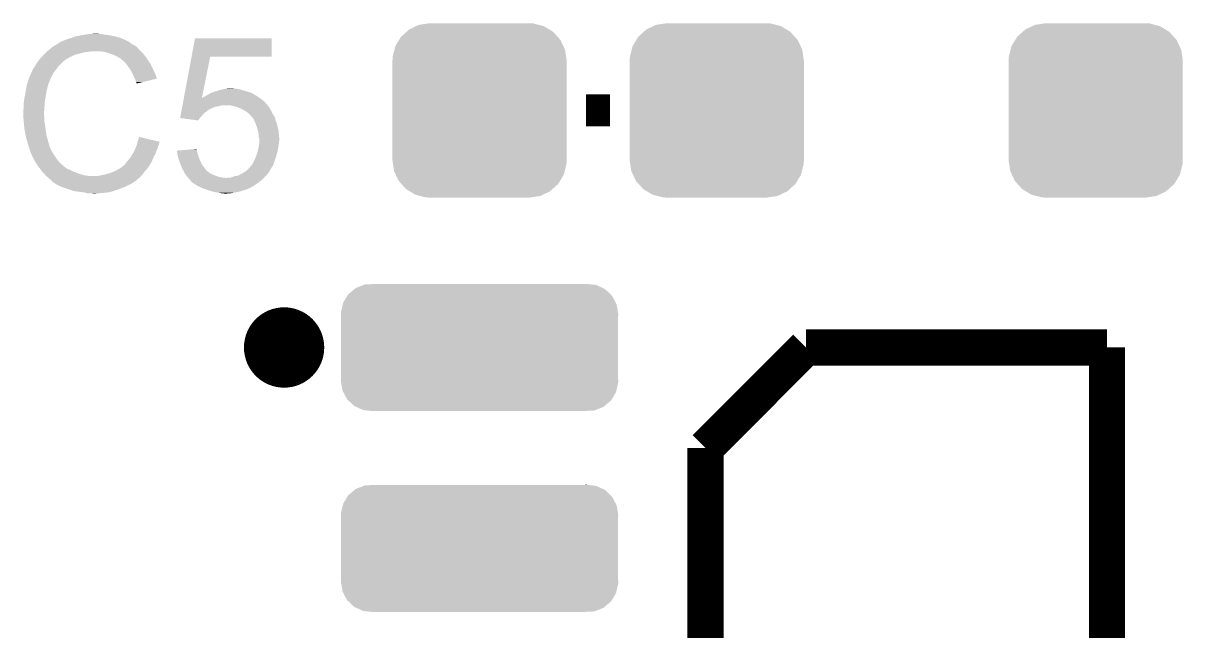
# Model space of a CAD drawing. Extents: x -0.05 to 0.95, y -0.15 to 2.1.
# Drawn here: x 0.43 to 0.7189, y 1.3555 to 1.5067 of the extents above; entities that cross this region are included whole.
import ezdxf

# ---------------------------------------------------------------- set-up
doc = ezdxf.new("R2010")
doc.units = 0
doc.layers.get('0').update_dxf_attribs({"linetype": 'CONTINUOUS'})
doc.layers.add('BOOST_CLICK_V100A_GTO', color=14, linetype='CONTINUOUS')
doc.layers.add('BOOST_CLICK_V100A_GTS', color=12, linetype='CONTINUOUS')

# ---------------------------------------------------------------- blocks, each defined once
blk = doc.blocks.new('CUSTOM_72')
for points in [[(-0.03273, 0.01321), (-0.03113, 0.01456), (0.03265, 0.01321), (0.03122, 0.01456)], [(-0.03113, 0.01456), (-0.03086, 0.01479), (0.03122, 0.01456), (0.03072, 0.01479)], [(-0.03086, 0.01479), (-0.02884, 0.01558), (0.03072, 0.01479), (0.02899, 0.01558)], [(-0.02884, 0.01558), (-0.02858, 0.01568), (0.02899, 0.01558), (0.02803, 0.01568)], [(-0.02858, 0.01568), (-0.02613, 0.0158), (0.02803, 0.01568), (0.02691, 0.0158)], [(0.02613, 0.0158), (0.02656, 0.01584), (0.02691, 0.0158), (0.02656, 0.01584)], [(-0.034, 0.01112), (-0.03294, 0.01288), (0.03394, 0.01112), (0.033, 0.01288)], [(-0.03294, 0.01288), (-0.03273, 0.01321), (0.033, 0.01288), (0.03265, 0.01321)], [(-0.03455, 0.0083), (-0.03454, 0.00873), (0.03455, 0.0083), (0.03448, 0.00873)], [(-0.03454, 0.00873), (-0.03409, 0.01072), (0.03448, 0.00873), (0.03415, 0.01072)], [(-0.03409, 0.01072), (-0.034, 0.01112), (0.03415, 0.01072), (0.03394, 0.01112)], [(-0.0345, 0.00745), (-0.03455, 0.0083), (0.0345, 0.00745), (0.03455, 0.0083)], [(-0.0345, 0.00743), (-0.0345, 0.00745), (0.0345, 0.00743), (0.0345, 0.00745)], [(-0.0345, -0.00745), (-0.0345, 0.00743), (0.0345, -0.00745), (0.0345, 0.00743)], [(-0.03455, -0.0083), (-0.0345, -0.00745), (0.03455, -0.0083), (0.0345, -0.00745)], [(-0.03448, -0.00873), (-0.03455, -0.0083), (0.03454, -0.00873), (0.03455, -0.0083)], [(-0.03415, -0.01072), (-0.03448, -0.00873), (0.03409, -0.01072), (0.03454, -0.00873)], [(-0.03394, -0.01112), (-0.03415, -0.01072), (0.034, -0.01112), (0.03409, -0.01072)], [(-0.033, -0.01288), (-0.03394, -0.01112), (0.03294, -0.01288), (0.034, -0.01112)], [(-0.03265, -0.01321), (-0.033, -0.01288), (0.03273, -0.01321), (0.03294, -0.01288)], [(-0.03122, -0.01456), (-0.03265, -0.01321), (0.03113, -0.01456), (0.03273, -0.01321)], [(-0.03072, -0.01479), (-0.03122, -0.01456), (0.03086, -0.01479), (0.03113, -0.01456)], [(-0.02899, -0.01558), (-0.03072, -0.01479), (0.02884, -0.01558), (0.03086, -0.01479)], [(-0.02803, -0.01568), (-0.02899, -0.01558), (0.02858, -0.01568), (0.02884, -0.01558)], [(-0.02691, -0.0158), (-0.02803, -0.01568), (0.02613, -0.0158), (0.02858, -0.01568)], [(-0.02656, -0.01584), (-0.02691, -0.0158), (-0.02656, -0.01584), (-0.02613, -0.0158)]]:
    blk.add_solid(points)
blk = doc.blocks.new('CUSTOM_74')
for points in [[(-0.01755, 0.02014), (-0.01578, 0.02098), (0.01738, 0.02014), (0.01599, 0.02098)], [(-0.01578, 0.02098), (-0.01509, 0.0213), (0.01599, 0.02098), (0.01472, 0.0213)], [(-0.01509, 0.0213), (-0.01273, 0.02165), (0.01472, 0.0213), (0.01336, 0.02165)], [(-0.01273, 0.02165), (-0.0124, 0.0217), (0.01336, 0.02165), (0.0124, 0.0217)], [(-0.02098, 0.01599), (-0.02004, 0.01755), (0.02088, 0.01599), (0.02014, 0.01755)], [(-0.02004, 0.01755), (-0.01957, 0.01832), (0.02014, 0.01755), (0.01945, 0.01832)], [(-0.01957, 0.01832), (-0.01818, 0.01957), (0.01945, 0.01832), (0.01832, 0.01957)], [(-0.01818, 0.01957), (-0.01755, 0.02014), (0.01832, 0.01957), (0.01738, 0.02014)], [(-0.02165, 0.01336), (-0.02121, 0.01509), (0.02156, 0.01336), (0.0213, 0.01509)], [(-0.02121, 0.01509), (-0.02098, 0.01599), (0.0213, 0.01509), (0.02088, 0.01599)], [(-0.0217, 0.0124), (-0.02165, 0.01336), (0.0217, 0.0124), (0.02156, 0.01336)], [(-0.0217, -0.0124), (-0.0217, 0.0124), (0.0217, -0.0124), (0.0217, 0.0124)], [(-0.02156, -0.01336), (-0.0217, -0.0124), (0.02165, -0.01336), (0.0217, -0.0124)], [(-0.0213, -0.01509), (-0.02156, -0.01336), (0.02121, -0.01509), (0.02165, -0.01336)], [(-0.02088, -0.01599), (-0.0213, -0.01509), (0.02098, -0.01599), (0.02121, -0.01509)], [(-0.02014, -0.01755), (-0.02088, -0.01599), (0.02004, -0.01755), (0.02098, -0.01599)], [(-0.01945, -0.01832), (-0.02014, -0.01755), (0.01957, -0.01832), (0.02004, -0.01755)], [(-0.01832, -0.01957), (-0.01945, -0.01832), (0.01818, -0.01957), (0.01957, -0.01832)], [(-0.01738, -0.02014), (-0.01832, -0.01957), (0.01755, -0.02014), (0.01818, -0.01957)], [(-0.01599, -0.02098), (-0.01738, -0.02014), (0.01578, -0.02098), (0.01755, -0.02014)], [(-0.01472, -0.0213), (-0.01599, -0.02098), (0.01509, -0.0213), (0.01578, -0.02098)], [(-0.01336, -0.02165), (-0.01472, -0.0213), (0.01273, -0.02165), (0.01509, -0.0213)], [(-0.0124, -0.0217), (-0.01336, -0.02165), (0.0124, -0.0217), (0.01273, -0.02165)]]:
    blk.add_solid(points)

msp = doc.modelspace()

# ---------------------------------------------------------------- linework, layer by layer
at = {"layer": 'BOOST_CLICK_V100A_GTO'}
for points, const_width in [([(0.5702, 1.485), (0.5762, 1.485)], 0.008), ([(0.6, 1.401), (0.625, 1.426)], 0.009), ([(0.625, 1.426), (0.7, 1.426)], 0.009), ([(0.7, 1.2755), (0.7, 1.426)], 0.009), ([(0.6, 1.2755), (0.6, 1.401)], 0.009)]:
    msp.add_lwpolyline(points, dxfattribs=dict(at, const_width=const_width))
at = {"layer": 'BOOST_CLICK_V100A_GTO', "const_width": 0.01}
msp.add_lwpolyline([(0.49, 1.426, 1), (0.5, 1.426, 1)], format="xyb", close=True, dxfattribs=at)
at = {"layer": 'BOOST_CLICK_V100A_GTO'}
for points in [[(0.4395, 1.5021), (0.4399, 1.5023), (0.4563, 1.5021), (0.4559, 1.5023)], [(0.4399, 1.5023), (0.4404, 1.5025), (0.4559, 1.5023), (0.4555, 1.5025)], [(0.4404, 1.5025), (0.4409, 1.5027), (0.4555, 1.5025), (0.45505, 1.5027)], [(0.4409, 1.5027), (0.4415, 1.5029), (0.45505, 1.5027), (0.4546, 1.5029)], [(0.4415, 1.5029), (0.4422, 1.5031), (0.4546, 1.5029), (0.45396, 1.5031)], [(0.4422, 1.5031), (0.4429, 1.5034), (0.45396, 1.5031), (0.453, 1.5034)], [(0.4429, 1.5034), (0.4445, 1.5037), (0.453, 1.5034), (0.4515, 1.5037)], [(0.4445, 1.5037), (0.4457, 1.5039), (0.4515, 1.5037), (0.4501, 1.5039)], [(0.4457, 1.5039), (0.4463, 1.504), (0.4501, 1.5039), (0.4495, 1.504)], [(0.4463, 1.504), (0.4481, 1.5041), (0.449, 1.504), (0.4486, 1.5041)], [(0.47196, 1.4984), (0.4728, 1.5029), (0.4919, 1.4984), (0.4919, 1.5029)], [(0.4728, 1.5029), (0.4728, 1.5029), (0.4919, 1.5029), (0.4728, 1.5029)], [(0.4352, 1.4989), (0.4358, 1.4995), (0.443, 1.4989), (0.4454, 1.4995)], [(0.4358, 1.4995), (0.4359, 1.4996), (0.4454, 1.4995), (0.4464, 1.4996)], [(0.4359, 1.4996), (0.436, 1.4997), (0.4464, 1.4996), (0.4469, 1.4997)], [(0.436, 1.4997), (0.43671, 1.5003), (0.4593, 1.4997), (0.4587, 1.5003)], [(0.43671, 1.5003), (0.43706, 1.5006), (0.4587, 1.5003), (0.4585, 1.5006)], [(0.43706, 1.5006), (0.4373, 1.5008), (0.4585, 1.5006), (0.4583, 1.5008)], [(0.4373, 1.5008), (0.43747, 1.5009), (0.4583, 1.5008), (0.4582, 1.5009)], [(0.43747, 1.5009), (0.43763, 1.501), (0.4582, 1.5009), (0.458, 1.501)], [(0.43763, 1.501), (0.4378, 1.5011), (0.458, 1.501), (0.4579, 1.5011)], [(0.4378, 1.5011), (0.43863, 1.5016), (0.4578, 1.5011), (0.457, 1.5016)], [(0.4378, 1.5011), (0.4378, 1.5011), (0.4579, 1.5011), (0.4578, 1.5011)], [(0.43863, 1.5016), (0.4388, 1.5017), (0.457, 1.5016), (0.45686, 1.5017)], [(0.4388, 1.5018), (0.4392, 1.502), (0.45672, 1.5018), (0.45644, 1.502)], [(0.4388, 1.5017), (0.4388, 1.5018), (0.45686, 1.5017), (0.45672, 1.5018)], [(0.4392, 1.502), (0.4395, 1.5021), (0.45644, 1.502), (0.4563, 1.5021)], [(0.4506, 1.4995), (0.4494, 1.4997), (0.4595, 1.4995), (0.4593, 1.4997)], [(0.4517, 1.4991), (0.4506, 1.4995), (0.4599, 1.4991), (0.4595, 1.4995)], [(0.4332, 1.4965), (0.43369, 1.4972), (0.4393, 1.4965), (0.44, 1.4972)], [(0.43369, 1.4972), (0.4339, 1.4975), (0.44, 1.4972), (0.4404, 1.4975)], [(0.4339, 1.4975), (0.43399, 1.4976), (0.4404, 1.4975), (0.4405, 1.4976)], [(0.43399, 1.4976), (0.43463, 1.4983), (0.4405, 1.4976), (0.4417, 1.4983)], [(0.43463, 1.4983), (0.4349, 1.4986), (0.4417, 1.4983), (0.44235, 1.4986)], [(0.4349, 1.4986), (0.4352, 1.4989), (0.44235, 1.4986), (0.443, 1.4989)], [(0.452, 1.499), (0.4517, 1.4991), (0.46, 1.499), (0.4599, 1.4991)], [(0.4526, 1.4988), (0.452, 1.499), (0.46016, 1.4988), (0.46, 1.499)], [(0.4532, 1.4985), (0.4526, 1.4988), (0.4604, 1.4985), (0.46016, 1.4988)], [(0.4534, 1.4984), (0.4532, 1.4985), (0.46047, 1.4984), (0.4604, 1.4985)], [(0.4539, 1.4981), (0.4534, 1.4984), (0.46069, 1.4981), (0.46047, 1.4984)], [(0.4543, 1.4979), (0.4539, 1.4981), (0.46083, 1.4979), (0.46069, 1.4981)], [(0.4544, 1.4978), (0.4543, 1.4979), (0.4609, 1.4978), (0.46083, 1.4979)], [(0.45519, 1.4971), (0.4544, 1.4978), (0.4614, 1.4971), (0.4609, 1.4978)], [(0.4553, 1.497), (0.45519, 1.4971), (0.46146, 1.497), (0.4614, 1.4971)], [(0.45578, 1.4964), (0.4553, 1.497), (0.4618, 1.4964), (0.46146, 1.497)], [(0.47003, 1.4881), (0.47196, 1.4984), (0.47452, 1.4881), (0.4766, 1.4984)], [(0.47196, 1.4984), (0.47196, 1.4984), (0.4766, 1.4984), (0.4919, 1.4984)], [(0.4315, 1.4932), (0.43202, 1.4943), (0.43695, 1.4932), (0.4375, 1.4943)], [(0.43202, 1.4943), (0.4323, 1.4949), (0.4375, 1.4943), (0.43797, 1.4949)], [(0.4323, 1.495), (0.4324, 1.4951), (0.43804, 1.495), (0.43812, 1.4951)], [(0.4323, 1.4949), (0.4323, 1.495), (0.43797, 1.4949), (0.43804, 1.495)], [(0.4324, 1.4951), (0.4325, 1.4954), (0.43812, 1.4951), (0.43836, 1.4954)], [(0.4325, 1.4954), (0.4327, 1.4956), (0.43836, 1.4954), (0.43851, 1.4956)], [(0.4327, 1.4956), (0.4329, 1.496), (0.43851, 1.4956), (0.43882, 1.496)], [(0.4329, 1.496), (0.43296, 1.4961), (0.43882, 1.496), (0.4389, 1.4961)], [(0.43296, 1.4961), (0.4332, 1.4965), (0.4389, 1.4961), (0.4393, 1.4965)], [(0.4561, 1.496), (0.45578, 1.4964), (0.462, 1.496), (0.4618, 1.4964)], [(0.45638, 1.4956), (0.4561, 1.496), (0.4622, 1.4956), (0.462, 1.496)], [(0.4568, 1.495), (0.45638, 1.4956), (0.46247, 1.495), (0.4622, 1.4956)], [(0.45695, 1.4947), (0.4568, 1.495), (0.4626, 1.4947), (0.46247, 1.495)], [(0.4573, 1.494), (0.45695, 1.4947), (0.46295, 1.494), (0.4626, 1.4947)], [(0.45734, 1.4939), (0.4573, 1.494), (0.463, 1.4939), (0.46295, 1.494)], [(0.4577, 1.4931), (0.45734, 1.4939), (0.46324, 1.4931), (0.463, 1.4939)], [(0.43075, 1.4905), (0.43088, 1.4913), (0.436, 1.4905), (0.4362, 1.4913)], [(0.43088, 1.4913), (0.4309, 1.4914), (0.4362, 1.4913), (0.43625, 1.4914)], [(0.4309, 1.4914), (0.43093, 1.4915), (0.43625, 1.4914), (0.4363, 1.4915)], [(0.43093, 1.4915), (0.431, 1.4917), (0.4363, 1.4915), (0.4363, 1.4917)], [(0.431, 1.4917), (0.43103, 1.4918), (0.4363, 1.4917), (0.4364, 1.4918)], [(0.43103, 1.4918), (0.43107, 1.4919), (0.4364, 1.4918), (0.4364, 1.4919)], [(0.43107, 1.4919), (0.43147, 1.4931), (0.4364, 1.4919), (0.4369, 1.4931)], [(0.43147, 1.4931), (0.4315, 1.4932), (0.4369, 1.4931), (0.43695, 1.4932)], [(0.4578, 1.4929), (0.4577, 1.4931), (0.4633, 1.4929), (0.46324, 1.4931)], [(0.4579, 1.4927), (0.4578, 1.4929), (0.46247, 1.4927), (0.4633, 1.4929)], [(0.4581, 1.4921), (0.4579, 1.4927), (0.45996, 1.4921), (0.46247, 1.4927)], [(0.4582, 1.4919), (0.4581, 1.4921), (0.45913, 1.4919), (0.45996, 1.4921)], [(0.4583, 1.4918), (0.4582, 1.4919), (0.45871, 1.4918), (0.45913, 1.4919)], [(0.4583, 1.4917), (0.4583, 1.4918), (0.4583, 1.4917), (0.45871, 1.4918)], [(0.4302, 1.4873), (0.4303, 1.488), (0.4354, 1.4873), (0.43552, 1.488)], [(0.4303, 1.488), (0.43039, 1.4885), (0.43552, 1.488), (0.4356, 1.4885)], [(0.43039, 1.4885), (0.4306, 1.4896), (0.4356, 1.4885), (0.4358, 1.4896)], [(0.4306, 1.4896), (0.43075, 1.4905), (0.4358, 1.4896), (0.436, 1.4905)], [(0.46994, 1.4876), (0.47002, 1.488), (0.4896, 1.4876), (0.48904, 1.488)], [(0.47002, 1.488), (0.47003, 1.4881), (0.4745, 1.488), (0.4746, 1.4881)], [(0.4745, 1.488), (0.47452, 1.4881), (0.48904, 1.488), (0.4889, 1.4881)], [(0.4747, 1.4881), (0.4748, 1.4883), (0.4889, 1.4881), (0.48862, 1.4883)], [(0.4748, 1.4883), (0.4751, 1.4884), (0.48862, 1.4883), (0.48848, 1.4884)], [(0.4751, 1.4884), (0.4755, 1.4886), (0.48848, 1.4884), (0.4882, 1.4886)], [(0.4755, 1.4886), (0.4758, 1.4888), (0.4882, 1.4886), (0.48785, 1.4888)], [(0.4758, 1.4888), (0.4767, 1.4893), (0.48785, 1.4888), (0.48698, 1.4893)], [(0.4767, 1.4893), (0.47697, 1.4894), (0.48698, 1.4893), (0.4868, 1.4894)], [(0.47697, 1.4894), (0.4778, 1.4897), (0.4868, 1.4894), (0.48575, 1.4897)], [(0.4778, 1.4897), (0.47878, 1.49), (0.48575, 1.4897), (0.4847, 1.49)], [(0.47878, 1.49), (0.4791, 1.4901), (0.4847, 1.49), (0.4844, 1.4901)], [(0.4791, 1.4901), (0.47953, 1.4902), (0.4844, 1.4901), (0.4841, 1.4902)], [(0.47953, 1.4902), (0.4804, 1.4904), (0.4841, 1.4902), (0.4831, 1.4904)], [(0.4804, 1.4904), (0.4811, 1.4905), (0.4826, 1.4904), (0.4823, 1.4905)], [(0.4811, 1.4905), (0.4811, 1.4905), (0.4823, 1.4905), (0.4811, 1.4905)], [(0.43, 1.4851), (0.4301, 1.4855), (0.43524, 1.4851), (0.43527, 1.4855)], [(0.43, 1.4845), (0.43, 1.4851), (0.4352, 1.4845), (0.43524, 1.4851)], [(0.4301, 1.4866), (0.4302, 1.4873), (0.43535, 1.4866), (0.4354, 1.4873)], [(0.4301, 1.4855), (0.4301, 1.4866), (0.43527, 1.4855), (0.43535, 1.4866)], [(0.46942, 1.4848), (0.46947, 1.4851), (0.4758, 1.4848), (0.4761, 1.4851)], [(0.46947, 1.4851), (0.46949, 1.4852), (0.4761, 1.4851), (0.4763, 1.4852)], [(0.46949, 1.4852), (0.46951, 1.4853), (0.4763, 1.4852), (0.4764, 1.4853)], [(0.46951, 1.4853), (0.46962, 1.4859), (0.4764, 1.4853), (0.4778, 1.4859)], [(0.46962, 1.4859), (0.46964, 1.486), (0.4778, 1.4859), (0.4785, 1.486)], [(0.46964, 1.486), (0.46968, 1.4862), (0.4785, 1.486), (0.4792, 1.4862)], [(0.46968, 1.4862), (0.4697, 1.4863), (0.4792, 1.4862), (0.4797, 1.4863)], [(0.4697, 1.4863), (0.46972, 1.4864), (0.49088, 1.4863), (0.4908, 1.4864)], [(0.46972, 1.4864), (0.46981, 1.4869), (0.4908, 1.4864), (0.4903, 1.4869)], [(0.46981, 1.4869), (0.46983, 1.487), (0.4903, 1.4869), (0.4903, 1.487)], [(0.46983, 1.487), (0.46994, 1.4876), (0.4903, 1.487), (0.4896, 1.4876)], [(0.4819, 1.4862), (0.4812, 1.4863), (0.49095, 1.4862), (0.49088, 1.4863)], [(0.4831, 1.4859), (0.4819, 1.4862), (0.49117, 1.4859), (0.49095, 1.4862)], [(0.48385, 1.4856), (0.4831, 1.4859), (0.4914, 1.4856), (0.49117, 1.4859)], [(0.4841, 1.4855), (0.48385, 1.4856), (0.49146, 1.4855), (0.4914, 1.4856)], [(0.4849, 1.4851), (0.4841, 1.4855), (0.4917, 1.4851), (0.49146, 1.4855)], [(0.4856, 1.4847), (0.4849, 1.4851), (0.4919, 1.4847), (0.4917, 1.4851)], [(0.43005, 1.4836), (0.43, 1.4845), (0.4352, 1.4836), (0.4352, 1.4845)], [(0.43006, 1.4833), (0.43005, 1.4836), (0.4353, 1.4833), (0.4352, 1.4836)], [(0.4301, 1.4825), (0.43006, 1.4833), (0.4353, 1.4825), (0.4353, 1.4833)], [(0.43013, 1.4822), (0.4301, 1.4825), (0.4353, 1.4822), (0.4353, 1.4825)], [(0.43019, 1.4816), (0.43013, 1.4822), (0.4354, 1.4816), (0.4353, 1.4822)], [(0.4691, 1.4831), (0.46919, 1.4836), (0.474, 1.4831), (0.4745, 1.4836)], [(0.4736, 1.4825), (0.46911, 1.4831), (0.4736, 1.4825), (0.474, 1.4831)], [(0.46919, 1.4836), (0.46929, 1.4841), (0.4745, 1.4836), (0.4749, 1.4841)], [(0.46929, 1.4841), (0.46936, 1.4845), (0.4749, 1.4841), (0.4753, 1.4845)], [(0.46936, 1.4845), (0.46942, 1.4848), (0.4753, 1.4845), (0.4758, 1.4848)], [(0.4861, 1.4843), (0.4856, 1.4847), (0.4921, 1.4843), (0.4919, 1.4847)], [(0.4864, 1.484), (0.4861, 1.4843), (0.49225, 1.484), (0.4921, 1.4843)], [(0.4865, 1.4839), (0.4865, 1.484), (0.4923, 1.4839), (0.49225, 1.484)], [(0.48703, 1.4833), (0.4865, 1.4839), (0.4927, 1.4833), (0.4923, 1.4839)], [(0.4873, 1.483), (0.48703, 1.4833), (0.49278, 1.483), (0.4927, 1.4833)], [(0.48755, 1.4825), (0.4873, 1.483), (0.4929, 1.4825), (0.49278, 1.483)], [(0.4878, 1.482), (0.48755, 1.4825), (0.49309, 1.482), (0.4929, 1.4825)], [(0.4303, 1.4805), (0.43019, 1.4816), (0.43557, 1.4805), (0.4354, 1.4816)], [(0.43034, 1.4803), (0.4303, 1.4805), (0.4356, 1.4803), (0.43557, 1.4805)], [(0.4306, 1.4788), (0.43034, 1.4803), (0.4358, 1.4788), (0.4356, 1.4803)], [(0.48791, 1.4817), (0.4878, 1.482), (0.4932, 1.4817), (0.49309, 1.482)], [(0.4882, 1.4809), (0.48791, 1.4817), (0.4934, 1.4809), (0.4932, 1.4817)], [(0.4885, 1.4799), (0.4882, 1.4809), (0.4936, 1.4799), (0.4934, 1.4809)], [(0.4887, 1.479), (0.4885, 1.4799), (0.4937, 1.479), (0.4936, 1.4799)], [(0.4308, 1.478), (0.4306, 1.4788), (0.43603, 1.478), (0.4358, 1.4788)], [(0.43097, 1.4774), (0.4308, 1.478), (0.4362, 1.4774), (0.43603, 1.478)], [(0.4312, 1.4766), (0.43097, 1.4774), (0.43641, 1.4766), (0.4362, 1.4774)], [(0.43143, 1.4759), (0.4312, 1.4766), (0.4366, 1.4759), (0.43641, 1.4766)], [(0.45817, 1.4761), (0.45832, 1.4765), (0.4636, 1.4761), (0.4638, 1.4765)], [(0.45832, 1.4765), (0.4584, 1.4767), (0.4638, 1.4765), (0.46385, 1.4767)], [(0.4584, 1.4767), (0.45845, 1.4769), (0.46385, 1.4767), (0.4639, 1.4769)], [(0.45845, 1.4769), (0.4585, 1.4771), (0.4639, 1.4769), (0.464, 1.4771)], [(0.4585, 1.4771), (0.45852, 1.4772), (0.464, 1.4771), (0.464, 1.4772)], [(0.45852, 1.4772), (0.4586, 1.4775), (0.464, 1.4772), (0.46272, 1.4775)], [(0.4586, 1.4775), (0.4589, 1.4784), (0.46272, 1.4775), (0.4589, 1.4784)], [(0.4887, 1.4783), (0.4887, 1.479), (0.49377, 1.4783), (0.4937, 1.479)], [(0.4888, 1.478), (0.4887, 1.4783), (0.4938, 1.478), (0.49377, 1.4783)], [(0.48871, 1.4762), (0.48879, 1.4767), (0.4936, 1.4762), (0.4937, 1.4767)], [(0.48879, 1.4767), (0.4888, 1.4768), (0.4937, 1.4767), (0.4937, 1.4768)], [(0.4888, 1.4775), (0.4888, 1.478), (0.4938, 1.4775), (0.4938, 1.478)], [(0.4888, 1.4771), (0.4888, 1.4775), (0.4937, 1.4771), (0.4938, 1.4775)], [(0.4888, 1.4768), (0.4888, 1.4771), (0.4937, 1.4768), (0.4937, 1.4771)], [(0.43147, 1.4758), (0.43143, 1.4759), (0.4367, 1.4758), (0.4366, 1.4759)], [(0.43153, 1.4756), (0.43147, 1.4758), (0.4368, 1.4756), (0.4367, 1.4758)], [(0.4316, 1.4754), (0.43153, 1.4756), (0.43687, 1.4754), (0.4368, 1.4756)], [(0.43162, 1.4753), (0.4316, 1.4754), (0.4369, 1.4753), (0.43687, 1.4754)], [(0.4317, 1.475), (0.43162, 1.4753), (0.43705, 1.475), (0.4369, 1.4753)], [(0.4318, 1.4747), (0.4317, 1.475), (0.4372, 1.4747), (0.43705, 1.475)], [(0.4319, 1.4744), (0.4318, 1.4747), (0.43739, 1.4744), (0.4372, 1.4747)], [(0.432, 1.4742), (0.4319, 1.4744), (0.43751, 1.4742), (0.43739, 1.4744)], [(0.43214, 1.4739), (0.432, 1.4742), (0.4377, 1.4739), (0.43751, 1.4742)], [(0.43256, 1.473), (0.43214, 1.4739), (0.4383, 1.473), (0.4377, 1.4739)], [(0.4564, 1.4729), (0.4568, 1.4734), (0.46229, 1.4729), (0.46251, 1.4734)], [(0.4568, 1.4734), (0.4569, 1.4736), (0.46251, 1.4734), (0.4626, 1.4736)], [(0.4569, 1.4736), (0.4571, 1.474), (0.4626, 1.4736), (0.46283, 1.474)], [(0.4571, 1.474), (0.45734, 1.4743), (0.46283, 1.474), (0.463, 1.4743)], [(0.45734, 1.4743), (0.4575, 1.4745), (0.463, 1.4743), (0.46306, 1.4745)], [(0.4575, 1.4745), (0.45771, 1.475), (0.46306, 1.4745), (0.4632, 1.475)], [(0.45771, 1.475), (0.45797, 1.4756), (0.4632, 1.475), (0.4635, 1.4756)], [(0.45797, 1.4756), (0.4581, 1.4759), (0.4635, 1.4756), (0.46356, 1.4759)], [(0.4581, 1.4759), (0.45817, 1.4761), (0.46356, 1.4759), (0.4636, 1.4761)], [(0.4683, 1.475), (0.46953, 1.4751), (0.4733, 1.475), (0.4733, 1.4751)], [(0.46833, 1.4748), (0.4683, 1.475), (0.4733, 1.4748), (0.4733, 1.475)], [(0.4684, 1.4742), (0.46833, 1.4748), (0.4735, 1.4742), (0.4733, 1.4748)], [(0.46858, 1.4734), (0.4684, 1.4742), (0.4737, 1.4734), (0.4735, 1.4742)], [(0.4686, 1.4733), (0.46858, 1.4734), (0.47374, 1.4733), (0.4737, 1.4734)], [(0.46953, 1.4751), (0.47198, 1.4753), (0.4733, 1.4751), (0.4732, 1.4753)], [(0.47198, 1.4753), (0.4732, 1.4754), (0.4732, 1.4753), (0.4732, 1.4754)], [(0.4876, 1.4726), (0.488, 1.4735), (0.4927, 1.4726), (0.493, 1.4735)], [(0.488, 1.4735), (0.4884, 1.4747), (0.493, 1.4735), (0.49334, 1.4747)], [(0.4884, 1.4747), (0.48844, 1.4749), (0.49334, 1.4747), (0.4934, 1.4749)], [(0.48844, 1.4749), (0.48857, 1.4755), (0.4934, 1.4749), (0.4935, 1.4755)], [(0.48857, 1.4755), (0.4887, 1.4761), (0.4935, 1.4755), (0.49359, 1.4761)], [(0.4887, 1.4761), (0.48871, 1.4762), (0.49359, 1.4761), (0.4936, 1.4762)], [(0.4328, 1.4725), (0.43256, 1.473), (0.4387, 1.4725), (0.4383, 1.473)], [(0.43313, 1.472), (0.4328, 1.4725), (0.4391, 1.472), (0.4387, 1.4725)], [(0.43367, 1.4712), (0.43313, 1.472), (0.44, 1.4712), (0.4391, 1.472)], [(0.4338, 1.471), (0.43367, 1.4712), (0.44025, 1.471), (0.44, 1.4712)], [(0.43426, 1.4704), (0.4338, 1.471), (0.441, 1.4704), (0.44025, 1.471)], [(0.45395, 1.4705), (0.4543, 1.4707), (0.4609, 1.4705), (0.46103, 1.4707)], [(0.4543, 1.4707), (0.4548, 1.4711), (0.46103, 1.4707), (0.4613, 1.4711)], [(0.4548, 1.4711), (0.4551, 1.4714), (0.4613, 1.4711), (0.4615, 1.4714)], [(0.4551, 1.4714), (0.4553, 1.4715), (0.4615, 1.4714), (0.46157, 1.4715)], [(0.4553, 1.4715), (0.4555, 1.4718), (0.46157, 1.4715), (0.46177, 1.4718)], [(0.4555, 1.4718), (0.45565, 1.472), (0.46177, 1.4718), (0.4619, 1.472)], [(0.45565, 1.472), (0.4558, 1.4722), (0.4619, 1.472), (0.46199, 1.4722)], [(0.4558, 1.4722), (0.4561, 1.4725), (0.46199, 1.4722), (0.46212, 1.4725)], [(0.4561, 1.4725), (0.4564, 1.4729), (0.46212, 1.4725), (0.46229, 1.4729)], [(0.4691, 1.4718), (0.4686, 1.4733), (0.47441, 1.4718), (0.47374, 1.4733)], [(0.46919, 1.4716), (0.4691, 1.4718), (0.4745, 1.4716), (0.47441, 1.4718)], [(0.4697, 1.4704), (0.46919, 1.4716), (0.4754, 1.4704), (0.4745, 1.4716)], [(0.4861, 1.4705), (0.4865, 1.4709), (0.4917, 1.4705), (0.49199, 1.4709)], [(0.4865, 1.4709), (0.4866, 1.4711), (0.49199, 1.4709), (0.49213, 1.4711)], [(0.4866, 1.4711), (0.4868, 1.4712), (0.49213, 1.4711), (0.4922, 1.4712)], [(0.4868, 1.4712), (0.4872, 1.4718), (0.4922, 1.4712), (0.49243, 1.4718)], [(0.4872, 1.4718), (0.4873, 1.472), (0.49243, 1.4718), (0.4925, 1.472)], [(0.4873, 1.472), (0.4876, 1.4726), (0.4925, 1.472), (0.4927, 1.4726)], [(0.43442, 1.4702), (0.43426, 1.4704), (0.4416, 1.4702), (0.4412, 1.4704)], [(0.43426, 1.4704), (0.43426, 1.4704), (0.4412, 1.4704), (0.441, 1.4704)], [(0.43449, 1.4701), (0.43442, 1.4702), (0.4419, 1.4701), (0.4416, 1.4702)], [(0.43465, 1.4699), (0.43449, 1.4701), (0.4422, 1.4699), (0.4419, 1.4701)], [(0.4348, 1.4697), (0.43465, 1.4699), (0.44273, 1.4697), (0.4422, 1.4699)], [(0.4349, 1.4696), (0.4348, 1.4697), (0.443, 1.4696), (0.44273, 1.4697)], [(0.4353, 1.4692), (0.4349, 1.4696), (0.444, 1.4692), (0.443, 1.4696)], [(0.43554, 1.4689), (0.4353, 1.4692), (0.4451, 1.4689), (0.444, 1.4692)], [(0.4357, 1.4687), (0.43554, 1.4689), (0.4463, 1.4687), (0.4451, 1.4689)], [(0.4362, 1.4683), (0.4357, 1.4687), (0.459, 1.4683), (0.4594, 1.4687)], [(0.4366, 1.4679), (0.4362, 1.4683), (0.45854, 1.4679), (0.459, 1.4683)], [(0.437, 1.4676), (0.4366, 1.4679), (0.4582, 1.4676), (0.45854, 1.4679)], [(0.4487, 1.4687), (0.4491, 1.4688), (0.4594, 1.4687), (0.4595, 1.4688)], [(0.4491, 1.4688), (0.4496, 1.4689), (0.4595, 1.4688), (0.4596, 1.4689)], [(0.4496, 1.4689), (0.4501, 1.469), (0.4596, 1.4689), (0.45967, 1.469)], [(0.4501, 1.469), (0.4513, 1.4693), (0.45967, 1.469), (0.4599, 1.4693)], [(0.4513, 1.4693), (0.4524, 1.4697), (0.4599, 1.4693), (0.4602, 1.4697)], [(0.4524, 1.4697), (0.4536, 1.4703), (0.4602, 1.4697), (0.46072, 1.4703)], [(0.4536, 1.4703), (0.45395, 1.4705), (0.46072, 1.4703), (0.4609, 1.4705)], [(0.4699, 1.47), (0.4697, 1.4704), (0.4757, 1.47), (0.4754, 1.4704)], [(0.46995, 1.4699), (0.4699, 1.47), (0.4758, 1.4699), (0.4757, 1.47)], [(0.47, 1.4698), (0.46995, 1.4699), (0.47595, 1.4698), (0.4758, 1.4699)], [(0.47006, 1.4697), (0.47, 1.4698), (0.4761, 1.4697), (0.47595, 1.4698)], [(0.47024, 1.4694), (0.47006, 1.4697), (0.4765, 1.4694), (0.4761, 1.4697)], [(0.47042, 1.4691), (0.47024, 1.4694), (0.4771, 1.4691), (0.4765, 1.4694)], [(0.4706, 1.4688), (0.47042, 1.4691), (0.4778, 1.4688), (0.4771, 1.4691)], [(0.4709, 1.4685), (0.4706, 1.4688), (0.4786, 1.4685), (0.4778, 1.4688)], [(0.471, 1.4684), (0.4709, 1.4685), (0.4791, 1.4684), (0.4786, 1.4685)], [(0.47107, 1.4683), (0.471, 1.4684), (0.4796, 1.4683), (0.4791, 1.4684)], [(0.47113, 1.4682), (0.47107, 1.4683), (0.4806, 1.4682), (0.4796, 1.4683)], [(0.4712, 1.4681), (0.47113, 1.4682), (0.4899, 1.4681), (0.49, 1.4682)], [(0.4714, 1.4679), (0.4712, 1.4681), (0.4897, 1.4679), (0.4899, 1.4681)], [(0.4717, 1.4676), (0.4714, 1.4679), (0.48933, 1.4676), (0.4897, 1.4679)], [(0.4809, 1.4682), (0.4812, 1.4683), (0.49, 1.4682), (0.4901, 1.4683)], [(0.4818, 1.4683), (0.4826, 1.4686), (0.4901, 1.4683), (0.4903, 1.4686)], [(0.4826, 1.4686), (0.4836, 1.4688), (0.4903, 1.4686), (0.4906, 1.4688)], [(0.4836, 1.4688), (0.48378, 1.4689), (0.4906, 1.4688), (0.4907, 1.4689)], [(0.48378, 1.4689), (0.48396, 1.469), (0.4907, 1.4689), (0.4907, 1.469)], [(0.48396, 1.469), (0.4845, 1.4693), (0.4907, 1.469), (0.49096, 1.4693)], [(0.4845, 1.4693), (0.48517, 1.4697), (0.49096, 1.4693), (0.4913, 1.4697)], [(0.48517, 1.4697), (0.4855, 1.4699), (0.4913, 1.4697), (0.4914, 1.4699)], [(0.4855, 1.4699), (0.4861, 1.4705), (0.4914, 1.4699), (0.4917, 1.4705)], [(0.4372, 1.4674), (0.437, 1.4676), (0.458, 1.4674), (0.4581, 1.4676)], [(0.437, 1.4676), (0.437, 1.4676), (0.4581, 1.4676), (0.4582, 1.4676)], [(0.4373, 1.4673), (0.4372, 1.4674), (0.4577, 1.4673), (0.458, 1.4674)], [(0.4375, 1.4671), (0.4373, 1.4673), (0.4575, 1.4671), (0.4577, 1.4673)], [(0.4378, 1.4669), (0.4375, 1.4671), (0.45717, 1.4669), (0.4575, 1.4671)], [(0.4379, 1.4668), (0.4379, 1.4669), (0.457, 1.4668), (0.45717, 1.4669)], [(0.4395, 1.466), (0.4379, 1.4668), (0.4554, 1.466), (0.457, 1.4668)], [(0.44035, 1.4657), (0.4395, 1.466), (0.4546, 1.4657), (0.4554, 1.466)], [(0.4412, 1.4654), (0.44035, 1.4657), (0.4539, 1.4654), (0.4546, 1.4657)], [(0.4428, 1.4649), (0.4412, 1.4654), (0.4524, 1.4649), (0.4539, 1.4654)], [(0.4436, 1.4648), (0.4428, 1.4649), (0.4521, 1.4648), (0.4524, 1.4649)], [(0.4452, 1.4646), (0.4436, 1.4648), (0.4512, 1.4646), (0.4521, 1.4648)], [(0.4718, 1.4673), (0.4717, 1.4676), (0.48895, 1.4673), (0.48933, 1.4676)], [(0.472, 1.4672), (0.472, 1.4673), (0.48883, 1.4672), (0.48895, 1.4673)], [(0.47214, 1.4671), (0.472, 1.4672), (0.4887, 1.4671), (0.48883, 1.4672)], [(0.4727, 1.4667), (0.47214, 1.4671), (0.4881, 1.4667), (0.4887, 1.4671)], [(0.4733, 1.4663), (0.4727, 1.4667), (0.48754, 1.4663), (0.4881, 1.4667)], [(0.4735, 1.4662), (0.4733, 1.4663), (0.4874, 1.4662), (0.48754, 1.4663)], [(0.4741, 1.4659), (0.4735, 1.4662), (0.4868, 1.4659), (0.4874, 1.4662)], [(0.4748, 1.4656), (0.4741, 1.4659), (0.4862, 1.4656), (0.4868, 1.4659)], [(0.47536, 1.4654), (0.4748, 1.4656), (0.4858, 1.4654), (0.4862, 1.4656)], [(0.4762, 1.4651), (0.47536, 1.4654), (0.4849, 1.4651), (0.4858, 1.4654)], [(0.47725, 1.4648), (0.4762, 1.4651), (0.4839, 1.4648), (0.4849, 1.4651)], [(0.4776, 1.4647), (0.47725, 1.4648), (0.4834, 1.4647), (0.4839, 1.4648)], [(0.44555, 1.4645), (0.4452, 1.4646), (0.4502, 1.4645), (0.4512, 1.4646)], [(0.4459, 1.4644), (0.44555, 1.4645), (0.4491, 1.4644), (0.4502, 1.4645)], [(0.4474, 1.4643), (0.447, 1.4644), (0.448, 1.4643), (0.4491, 1.4644)], [(0.4782, 1.4646), (0.4776, 1.4647), (0.4829, 1.4646), (0.4834, 1.4647)], [(0.4788, 1.4645), (0.4782, 1.4646), (0.48235, 1.4645), (0.4829, 1.4646)], [(0.4793, 1.4644), (0.4788, 1.4645), (0.4818, 1.4644), (0.48235, 1.4645)], [(0.4801, 1.4643), (0.4797, 1.4644), (0.4806, 1.4643), (0.4818, 1.4644)]]:
    msp.add_solid(points, dxfattribs=at)

# ---------------------------------------------------------------- block references
at = {"layer": 'BOOST_CLICK_V100A_GTS'}
for name, p in [('CUSTOM_74', (0.5437, 1.485)), ('CUSTOM_74', (0.6028, 1.485)), ('CUSTOM_74', (0.6972, 1.485)), ('CUSTOM_72', (0.5437, 1.426)), ('CUSTOM_72', (0.5437, 1.376))]:
    msp.add_blockref(name, p, dxfattribs=at)

doc.saveas('drawing.dxf')
